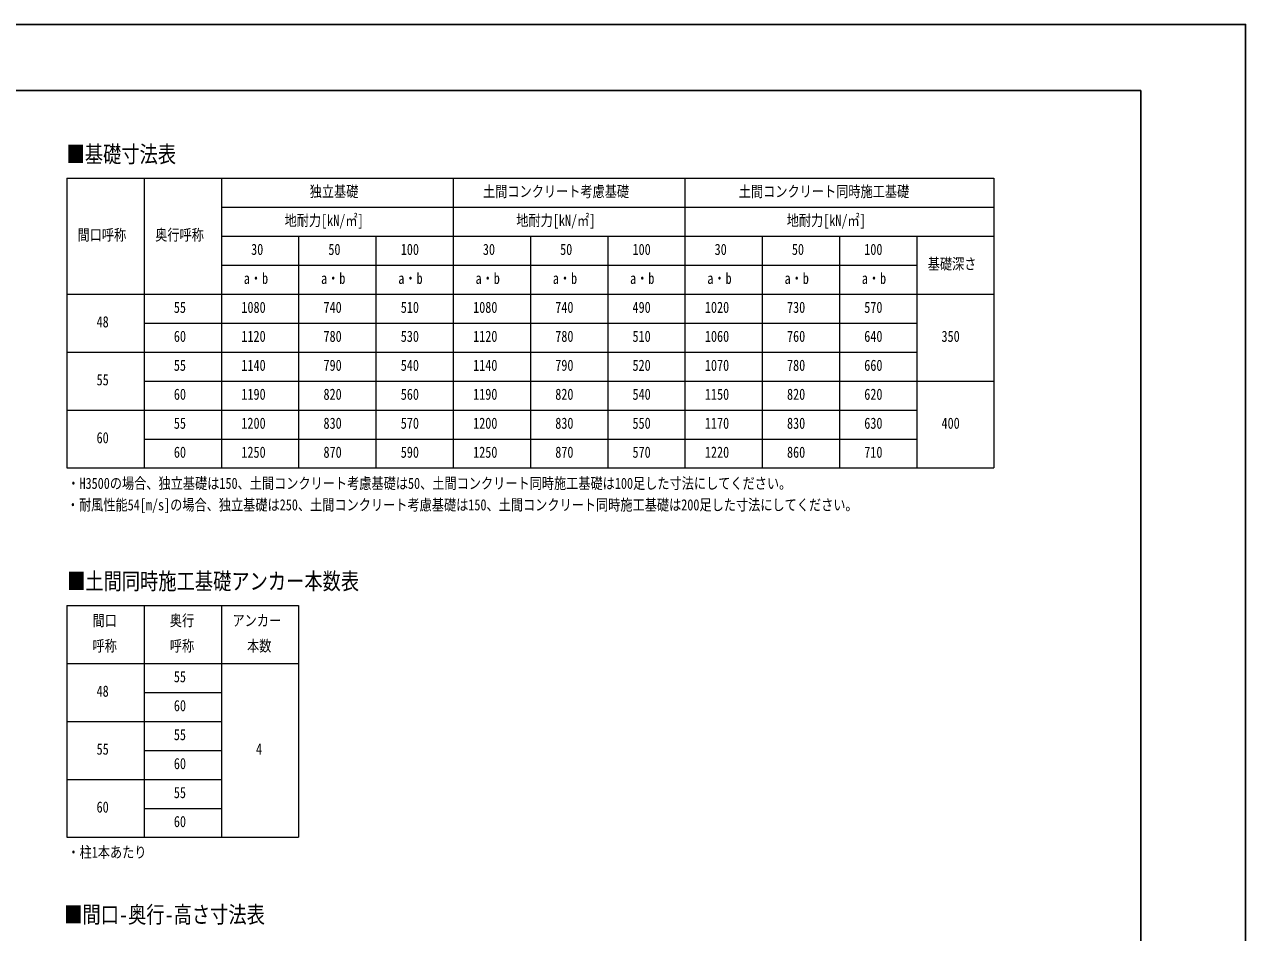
# Model space of a CAD drawing. Units: millimetres, scale not verified. Extents: x -14718 to 14718, y -10395 to 10395.
# Drawn here: x 2072 to 14718, y 992 to 10395 of the extents above; entities that cross this region are included whole.
import ezdxf
from ezdxf.enums import TextEntityAlignment as Align

# ---------------------------------------------------------------- set-up
doc = ezdxf.new("R2010")
doc.units = ezdxf.units.MM
doc.header["$LTSCALE"] = 40
doc.layers.add('0-1_TABLE1', color=7, linetype='Continuous', lineweight=18)
doc.layers.add('0-2_USER1', color=3, linetype='Continuous')
doc.layers.add('0-7_YKK_ZWAK', color=7, linetype='Continuous')
doc.styles.add('ＭＳ ゴシック', font='')
doc.styles.get('ＭＳ ゴシック').set_extended_font_data('MS Gothic')

msp = doc.modelspace()

# ---------------------------------------------------------------- linework, layer by layer
at = {"layer": '0-1_TABLE1'}
for p, q in [((2511.57, 8802.5), (12111.57, 8802.5)), ((2511.57, 8802.5), (2511.57, 5802.5)), ((3311.57, 8802.5), (3311.57, 5802.5)), ((4111.57, 8802.5), (4111.57, 5802.5)), ((6511.57, 8802.5), (6511.57, 5802.5)), ((8911.57, 8802.5), (8911.57, 5802.5)), ((4111.57, 8502.5), (12111.57, 8502.5)), ((4111.57, 8202.5), (12111.57, 8202.5)), ((4911.57, 8202.5), (4911.57, 5802.5)), ((5711.57, 8202.5), (5711.57, 5802.5)), ((7311.57, 8202.5), (7311.57, 5802.5)), ((8111.57, 8202.5), (8111.57, 5802.5)), ((9711.57, 8202.5), (9711.57, 5802.5)), ((10511.57, 8202.5), (10511.57, 5802.5)), ((11311.57, 8202.5), (11311.57, 5802.5)), ((4111.57, 7902.5), (11311.57, 7902.5)), ((2511.57, 7602.5), (12111.57, 7602.5)), ((3311.57, 7302.5), (11311.57, 7302.5)), ((2511.57, 7002.5), (11311.57, 7002.5)), ((3311.57, 6702.5), (12111.57, 6702.5)), ((2511.57, 6402.5), (11311.57, 6402.5)), ((3311.57, 6102.5), (11311.57, 6102.5)), ((2511.57, 4378.5), (4911.57, 4378.5)), ((2511.57, 4378.5), (2511.57, 1978.5)), ((3311.57, 4378.5), (3311.57, 1978.5)), ((4111.57, 4378.5), (4111.57, 1978.5)), ((4911.57, 4378.5), (4911.57, 1978.5)), ((2511.57, 3778.5), (4911.57, 3778.5)), ((3311.57, 3478.5), (4111.57, 3478.5)), ((2511.57, 3178.5), (4111.57, 3178.5)), ((3311.57, 2878.5), (4111.57, 2878.5)), ((2511.57, 2578.5), (4111.57, 2578.5)), ((3311.57, 2278.5), (4111.57, 2278.5)), ((2511.57, 1978.5), (4911.57, 1978.5))]:
    msp.add_line(p, q, dxfattribs=at)
for points in [[(12111.57, 8802.5), (12111.57, 8202.5), (12111.57, 5802.5)], [(2511.57, 5802.5), (3311.57, 5802.5), (12111.57, 5802.5)]]:
    msp.add_lwpolyline(points, dxfattribs=at)
at = {"layer": '0-7_YKK_ZWAK'}
for q in [(-13667.43, 9712.5), (13632.57, -8837.5)]:
    msp.add_line((13632.57, 9712.5), q, dxfattribs=at)
msp.add_lwpolyline([(-14717.5, -10395), (14717.5, -10395), (14717.5, 10395), (-14717.5, 10395)], close=True, dxfattribs=at)

# ---------------------------------------------------------------- texts
at = {"layer": '0-1_TABLE1', "style": 'ＭＳ ゴシック', "width": 0.8}
for s, p in [('独立基礎', (5025.97, 8573.75)), ('土間コンクリート考慮基礎', (6821.17, 8573.75)), ('土間コンクリート同時施工基礎', (9469.97, 8573.75)), ('地耐力[kN/㎡]', (4765.57, 8273.75)), ('地耐力[kN/㎡]', (7165.57, 8273.75)), ('地耐力[kN/㎡]', (9965.57, 8273.75)), ('間口呼称', (2621.77, 8123.75)), ('奥行呼称', (3425.97, 8123.75)), ('30', (4419.17, 7973.75)), ('50', (5219.17, 7973.75)), ('100', (5968.77, 7973.75)), ('30', (6819.17, 7973.75)), ('50', (7619.17, 7973.75)), ('100', (8368.77, 7973.75)), ('30', (9219.17, 7973.75)), ('50', (10019.17, 7973.75)), ('100', (10768.77, 7973.75)), ('基礎深さ', (11425.97, 7823.75)), ('a・b', (4343.57, 7673.75)), ('a・b', (5143.57, 7673.75)), ('a・b', (5943.57, 7673.75)), ('a・b', (6743.57, 7673.75)), ('a・b', (7543.57, 7673.75)), ('a・b', (8343.57, 7673.75)), ('a・b', (9143.57, 7673.75)), ('a・b', (9943.57, 7673.75)), ('a・b', (10743.57, 7673.75)), ('55', (3619.17, 7373.75)), ('1080', (4318.37, 7373.75)), ('740', (5168.77, 7373.75)), ('510', (5968.77, 7373.75)), ('1080', (6718.37, 7373.75)), ('740', (7568.77, 7373.75)), ('490', (8368.77, 7373.75)), ('1020', (9118.37, 7373.75)), ('730', (9968.77, 7373.75)), ('570', (10768.77, 7373.75)), ('48', (2819.17, 7223.75)), ('60', (3619.17, 7073.75)), ('1120', (4318.37, 7073.75)), ('780', (5168.77, 7073.75)), ('530', (5968.77, 7073.75)), ('1120', (6718.37, 7073.75)), ('780', (7568.77, 7073.75)), ('510', (8368.77, 7073.75)), ('1060', (9118.37, 7073.75)), ('760', (9968.77, 7073.75)), ('640', (10768.77, 7073.75)), ('350', (11568.77, 7073.75)), ('55', (3619.17, 6773.75)), ('1140', (4318.37, 6773.75)), ('790', (5168.77, 6773.75)), ('540', (5968.77, 6773.75)), ('1140', (6718.37, 6773.75)), ('790', (7568.77, 6773.75)), ('520', (8368.77, 6773.75)), ('1070', (9118.37, 6773.75)), ('780', (9968.77, 6773.75)), ('660', (10768.77, 6773.75)), ('55', (2819.17, 6623.75)), ('60', (3619.17, 6473.75)), ('1190', (4318.37, 6473.75)), ('820', (5168.77, 6473.75)), ('560', (5968.77, 6473.75)), ('1190', (6718.37, 6473.75)), ('820', (7568.77, 6473.75)), ('540', (8368.77, 6473.75)), ('1150', (9118.37, 6473.75)), ('820', (9968.77, 6473.75)), ('620', (10768.77, 6473.75)), ('55', (3619.17, 6173.75)), ('1200', (4318.37, 6173.75)), ('830', (5168.77, 6173.75)), ('570', (5968.77, 6173.75)), ('1200', (6718.37, 6173.75)), ('830', (7568.77, 6173.75)), ('550', (8368.77, 6173.75)), ('1170', (9118.37, 6173.75)), ('830', (9968.77, 6173.75)), ('630', (10768.77, 6173.75)), ('400', (11568.77, 6173.75)), ('60', (2819.17, 6023.75)), ('60', (3619.17, 5873.75)), ('1250', (4318.37, 5873.75)), ('870', (5168.77, 5873.75)), ('590', (5968.77, 5873.75)), ('1250', (6718.37, 5873.75)), ('870', (7568.77, 5873.75)), ('570', (8368.77, 5873.75)), ('1220', (9118.37, 5873.75)), ('860', (9968.77, 5873.75)), ('710', (10768.77, 5873.75)), ('間口', (2777.17, 4131)), ('奥行', (3577.17, 4131)), ('アンカー', (4225.97, 4131)), ('呼称', (2777.17, 3868.5)), ('呼称', (3577.17, 3868.5)), ('本数', (4377.17, 3868.5)), ('55', (3619.17, 3549.75)), ('48', (2819.17, 3399.75)), ('60', (3619.17, 3249.75)), ('55', (3619.17, 2949.75)), ('55', (2819.17, 2799.75)), ('4', (4469.57, 2799.75)), ('60', (3619.17, 2649.75)), ('55', (3619.17, 2349.75)), ('60', (2819.17, 2199.75)), ('60', (3619.17, 2049.75))]:
    msp.add_text(s, height=115.5, dxfattribs=at).set_placement(p, align=Align.BOTTOM_LEFT)
at = {"layer": '0-2_USER1', "style": 'ＭＳ ゴシック', "width": 0.8}
for s, height, p in [('■基礎寸法表', 173.2, (2507.83, 8913.16)), ('・H3500の場合、独立基礎は150、土間コンクリート考慮基礎は50、土間コンクリート同時施工基礎は100足した寸法にしてください。', 115.5, (2515.91, 5551.33)), ('・耐風性能54[m/s]の場合、独立基礎は250、土間コンクリート考慮基礎は150、土間コンクリート同時施工基礎は200足した寸法にしてください。', 115.5, (2510.74, 5328.71)), ('■土間同時施工基礎アンカー本数表', 173.2, (2513.47, 4492.08)), ('・柱1本あたり', 115.5, (2516.5, 1732)), ('■間口-奥行-高さ寸法表', 173.2, (2483.65, 1039.75))]:
    msp.add_text(s, height=height, dxfattribs=at).set_placement(p, align=Align.BOTTOM_LEFT)

doc.saveas('drawing.dxf')
